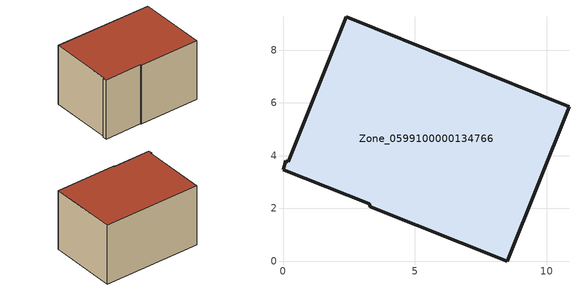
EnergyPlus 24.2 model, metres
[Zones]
Zone_0599100000134766
 floor ground (C_G): 10.84,5.85 8.5,0 3.3,2.07 3.27,2.18 0,3.46 0.1,3.8 0.19,3.76 2.39,9.26 z0
 wall outside (C_F): 8.5,0 10.84,5.85 2.39,9.26 0.19,3.76 0.1,3.8 0,3.46 3.27,2.18 3.3,2.07 8.5,0 z0:5.68
 roof outside (C_R): 2.39,9.26 0.19,3.76 0.1,3.8 0,3.46 3.27,2.18 3.3,2.07 8.5,0 10.84,5.85 z5.68
[BUILDING]
Pand.0599100000134766: North Axis=0; Terrain=City; Loads Convergence Tolerance Value=0.04; Temperature Convergence Tolerance Value=0.4; Solar Distribution=FullExterior; Maximum Number of Warmup Days=25; Minimum Number of Warmup Days=1
[Site:Location]
Rotterdam.The.Hague.AP_ZH_NLD Design_Conditions: Latitude=51.96; Longitude=4.45; Time Zone=1; Elevation=-4.5
[SITE:GROUNDTEMPERATURE:BUILDINGSURFACE]
18, 18, 18, 18, 18, 18, 18, 18, 18, 18, 18, 18
[MATERIAL] Thermal Absorptance=0.9; Solar Absorptance=0.7; Visible Absorptance=0.7
Name | Roughness | Thickness | Conductivity | Density | Specific Heat
G.TI.1975-1991 | MediumSmooth | 0.15 | 0.288461 | 540 | 1210
F.TI.1975-1991 | Rough | 0.3 | 0.230769 | 1920 | 840
R.TI.1975-1991 | MediumRough | 0.2 | 0.153846 | 1500 | 1000
[CONSTRUCTION]
C_G: G.TI.1975-1991
C_F: F.TI.1975-1991
C_R: R.TI.1975-1991
[ZONE]
Zone_0599100000134766: Type=1; Multiplier=1; Ceiling Height=Autocalculate; Volume=Autocalculate; Floor Area=autocalculate; Part of Total Floor Area=Yes
[ZONEINFILTRATION:DESIGNFLOWRATE]
Infil_Zone_0599100000134766: Zone or ZoneList or Space or SpaceList=Zone_0599100000134766; Schedule=AlwaysOn; Design Flow Rate Calculation Method=Flow/Area; Flow Rate per Floor Area=0.003; Constant Term Coefficient=1; Temperature Term Coefficient=0; Velocity Term Coefficient=0; Velocity Squared Term Coefficient=0
[HVACTEMPLATE:ZONE:IDEALLOADSAIRSYSTEM]
Zone_0599100000134766: Maximum Heating Supply Air Temperature=50; Minimum Cooling Supply Air Temperature=13; Maximum Heating Supply Air Humidity Ratio=0.0156; Minimum Cooling Supply Air Humidity Ratio=0.0077; Heating Limit=NoLimit; Cooling Limit=NoLimit; Dehumidification Control Type=ConstantSensibleHeatRatio; Cooling Sensible Heat Ratio=0.7; Dehumidification Setpoint=60; Humidification Control Type=None; Humidification Setpoint=30; Outdoor Air Method=None; Outdoor Air Flow Rate per Person=0.00944; Outdoor Air Flow Rate per Zone Floor Area=0; Outdoor Air Flow Rate per Zone=0; Demand Controlled Ventilation Type=None; Outdoor Air Economizer Type=NoEconomizer; Heat Recovery Type=None; Sensible Heat Recovery Effectiveness=0.7; Latent Heat Recovery Effectiveness=0.65
[ZONECONTROL:THERMOSTAT]
ThermostatControl_Zone_0599100000134766: Zone or ZoneList=Zone_0599100000134766; Control Type Schedule=DualSetpointControlType; Control 1=Thermostat_Zone_0599100000134766; Temperature Difference Between Cutout And Setpoint=0
[THERMOSTATSETPOINT:DUALSETPOINT]
Thermostat_Zone_0599100000134766: Heating Setpoint Temperature Schedule=HeatingSetpoint_Zone_0599100000134766; Cooling Setpoint Temperature Schedule=CoolingSetpoint_Zone_0599100000134766
[SCHEDULE:COMPACT]
HeatingSetpoint_Zone_0599100000134766: Through: 12/31, For: AllDays, Until: 24:00, 21
CoolingSetpoint_Zone_0599100000134766: Through: 12/31, For: AllDays, Until: 24:00, 24
DualSetpointControlType: Through: 12/31, For: AllDays, Until: 24:00, 4
AlwaysOn: Through: 12/31, For: AllDays, Until: 24:00, 1
